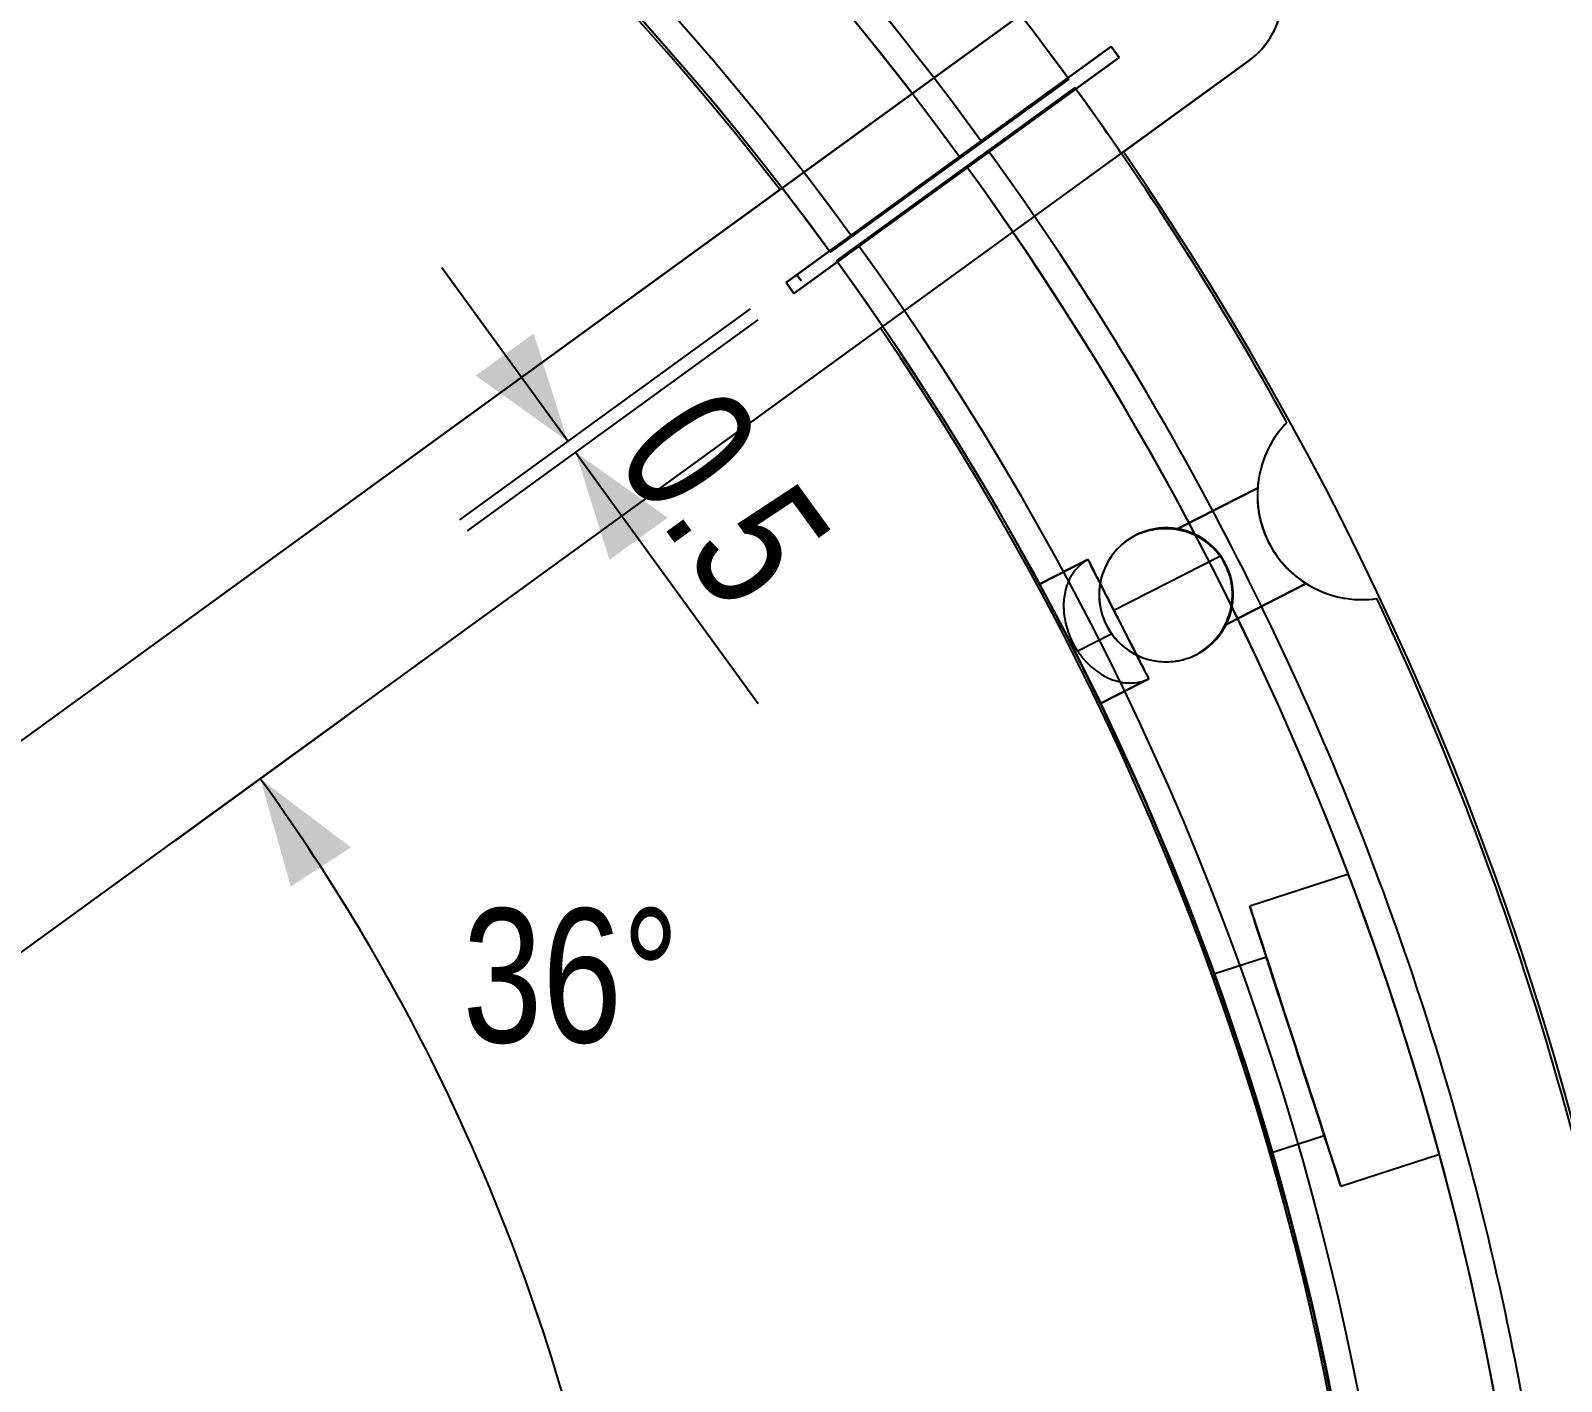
# Model space of a CAD drawing. Header units: millimetres. Extents: x -235 to 540, y -175 to 360.
# Drawn here: x 57.4 to 114.5, y 21.5 to 71.9 of the extents above; entities that cross this region are included whole.
import ezdxf

# ---------------------------------------------------------------- set-up
doc = ezdxf.new("R2010")
doc.units = ezdxf.units.MM
doc.layers.get('0').update_dxf_attribs({"color": 1, "linetype": 'CONTINUOUS'})
doc.layers.add('BEM', color=1, linetype='CONTINUOUS')

# ---------------------------------------------------------------- blocks, each defined once
blk = doc.blocks.new('Fig_001')
at = {"color": 4, "linetype": 'CONTINUOUS'}
for p, q in [((506.345, 303.198), (518.48, 312.015)), ((518.48, 312.015), (518.774, 311.61)), ((518.774, 311.61), (506.639, 302.794)), ((506.639, 302.794), (506.345, 303.198))]:
    blk.add_line(p, q, dxfattribs=at)
at = {"color": 1, "linetype": 'CONTINUOUS'}
for p in [(506.75, 303.492), (506.897, 303.29)]:
    blk.add_point(p, dxfattribs=at)
blk = doc.blocks.new('GENSEC-Fig_001-00023-1656314857')
at = {"color": 6, "linetype": 'CONTINUOUS'}
for p, q in [((85.902, 62.1), (98.041, 70.919)), ((85.902, 62.1, 20), (98.041, 70.919, 20)), ((97.744, 71.327), (86.012, 62.803)), ((97.744, 71.327, 20), (86.012, 62.803, 20)), ((98.041, 70.919), (97.744, 71.327)), ((98.041, 70.919, 20), (97.744, 71.327, 20)), ((86.012, 62.803), (85.606, 62.508)), ((86.012, 62.803, 20), (85.606, 62.508, 20)), ((85.606, 62.508), (85.902, 62.1)), ((85.606, 62.508, 20), (85.902, 62.1, 20)), ((86.16, 62.599), (86.012, 62.803)), ((86.16, 62.599, 20), (86.012, 62.803, 20)), ((86.012, 62.803), (86.159, 62.601)), ((86.012, 62.803, 20), (86.159, 62.601, 20))]:
    blk.add_line(p, q, dxfattribs=at)
at = {"color": 3, "linetype": 'CONTINUOUS'}
for p, q in [((97.744, 71.327), (97.744, 71.327, 20)), ((98.041, 70.919), (98.041, 70.919, 20)), ((85.606, 62.508), (85.606, 62.508, 20)), ((86.012, 62.803), (86.012, 62.803, 20)), ((86.012, 62.803), (86.012, 62.803, 20)), ((86.159, 62.601), (86.159, 62.601, 20)), ((86.16, 62.599), (86.16, 62.599, 20)), ((85.902, 62.1), (85.902, 62.1, 20))]:
    blk.add_line(p, q, dxfattribs=at)

msp = doc.modelspace()

# ---------------------------------------------------------------- linework, layer by layer
at = {"color": 2, "linetype": 'CONTINUOUS'}
for p, q in [((99.127, 75.975, -20), (5.784, 8.158, -20)), ((94.438, 72.569, -7), (85.374, 65.983, -7)), ((9.546, 2.98, -20), (102.889, 70.798, -20)), ((98.119, 67.332), (102.889, 70.798)), ((102.889, 70.798), (98.2, 67.391)), ((102.889, 70.798), (102.889, 70.798, -20)), ((96.155, 70.108), (88.065, 64.23)), ((96.155, 70.108, 2.679), (88.065, 64.23, 0)), ((88.3, 63.907), (96.39, 69.785)), ((88.3, 63.907), (96.39, 69.785, 2.679)), ((92.919, 67.757, 34), (96.155, 70.108, 30)), ((96.39, 69.785, 30), (93.154, 67.433, 34)), ((96.155, 70.108, 2.679), (96.155, 70.108, 30)), ((96.39, 69.785, 2.679), (96.39, 69.785, 30)), ((92.11, 67.169, 67), (87.256, 63.643, 67)), ((89.135, 60.805, -7), (98.2, 67.391, -7)), ((92.11, 67.169, 35.732), (92.11, 67.169, 67)), ((98.2, 67.391, -7), (98.2, 67.391)), ((87.491, 63.319, 67), (92.345, 66.846, 67)), ((92.345, 66.846, 67), (92.345, 66.846, 35.732)), ((85.455, 66.042), (5.784, 8.158)), ((85.374, 65.983), (5.784, 8.158)), ((85.374, 65.983, -7), (85.374, 65.983)), ((88.065, 64.23), (87.256, 63.643)), ((87.256, 63.643), (88.065, 64.23, 0)), ((87.256, 63.643, 67), (87.256, 63.643)), ((87.491, 63.319), (88.3, 63.907)), ((88.3, 63.907), (87.491, 63.319)), ((87.491, 63.319), (87.491, 63.319, 67)), ((9.546, 2.98), (89.216, 60.864)), ((9.546, 2.98), (89.135, 60.805)), ((89.135, 60.805), (89.135, 60.805, -7)), ((104.303, 57.288, 30), (104.303, 57.288, 2.679)), ((103.208, 54.832, 19), (100.221, 53.31, 19)), ((100.221, 53.31, 17), (103.208, 54.832, 17)), ((103.208, 54.832, 9.5), (100.221, 53.31, 9.5)), ((103.208, 54.832, 26.5), (100.221, 53.31, 26.5)), ((103.208, 54.832, 17), (103.208, 54.832, 19)), ((100.221, 53.31, 19), (100.221, 53.31, 17)), ((98.658, 53.074, 30.624), (98.617, 53.053, 31)), ((95.068, 51.245, 38.5), (96.876, 52.166, 38.5)), ((96.876, 52.166, 54.5), (95.068, 51.245, 54.5)), ((96.876, 52.166, 38.645), (96.876, 52.166, 54.5)), ((96.876, 52.166, 38.5), (96.876, 52.166, 38.645)), ((96.876, 52.166, 38.5), (96.876, 52.166, 38.454)), ((97.838, 50.277, 48.859), (101.803, 52.297, 31.013)), ((102.02, 51.982, 31), (102.002, 51.973, 31.012)), ((102.02, 51.982, 31), (102.02, 51.982, 28.5)), ((102.02, 51.982, 7.5), (102.02, 51.982, 1.474)), ((102.02, 51.982, 15), (102.02, 51.982, 11.5)), ((102.02, 51.982, 24.5), (102.02, 51.982, 21)), ((95.068, 51.245, 54.5), (95.068, 51.245, 38.5)), ((105.024, 51.268, 17), (102.037, 49.746, 17)), ((102.037, 49.746, 19), (105.024, 51.268, 19)), ((102.037, 49.746, 9.5), (105.024, 51.268, 9.5)), ((102.037, 49.746, 26.5), (105.024, 51.268, 26.5)), ((105.024, 51.268, 19), (105.024, 51.268, 17)), ((107.655, 50.709, 2.679), (107.655, 50.709, 30)), ((97.565, 49.712, 0.134), (97.565, 49.712, 30.317)), ((102.037, 49.746, 17), (102.037, 49.746, 19)), ((97.763, 49.387, 30.321), (96.495, 48.741, 36.029)), ((100.886, 48.599, 31), (100.928, 48.619, 30.624)), ((99.146, 47.712, 38.5), (97.338, 46.79, 38.5)), ((97.338, 46.79, 54.5), (99.146, 47.711, 54.5)), ((99.145, 47.712, 38.454), (99.146, 47.712, 38.5)), ((99.146, 47.711, 38.645), (99.146, 47.711, 38.5)), ((99.146, 47.711, 54.5), (99.146, 47.711, 38.645)), ((97.338, 46.79, 38.5), (97.338, 46.79, 54.5)), ((106.595, 40.418, 51), (102.917, 39.223, 51)), ((103.535, 37.321, 51), (101.579, 36.685, 51)), ((103.742, 30.028, 51), (105.698, 30.663, 51)), ((106.316, 28.761, 51), (109.994, 29.956, 51))]:
    msp.add_line(p, q, dxfattribs=at)
for centre, radius, start, end in [((0, 0, 35.732), 114, 36.10052, 94.72833), ((0, 0, 67), 114, 36.10052, 88.49204), ((0, 0), 109, 36.10514, 125.89486), ((0, 0), 108, 36.1061, 125.8939), ((0, 0, -7), 107.9, 37.69948, 124.30052), ((0, 0), 107.9, 37.69948, 124.30052), ((0, 0, 67), 108, 36.1061, 88.40825), ((0.023, -0.006, 34.021), 114.985, 36.10874, 50.87401), ((0, 0, 2.679), 119, 36.0963, 43.22221), ((0, 0, 30.002), 119, 36.09631, 43.22224), ((101.125, 73.225), 3, -54.0002, 36.0002), ((101.125, 73.225), 3, -54, 36), ((101.125, 73.225, -20), 3, -54, 36), ((0, 0), 119, 36.0963, 37.54092), ((0.139, 0.099), 118.829, 34.45748, 35.90417), ((0, 0, 2.679), 119, 28.7778, 35.90371), ((0, 0, 30.001), 119, 28.77782, 35.90372), ((-0.001, 0.022, 34.017), 114.988, 20.89846, 35.89114), ((0, 0), 119.1, -52.46038, 34.46038), ((0, 0, -7), 119.1, -52.46038, 34.46038), ((0, 0, 67), 114, 1.50796, 35.89948), ((0, 0, 35.732), 114, 4.72833, 35.89948), ((0, 0), 108, 36.1061, 37.6979), ((0, 0), 109, -53.89486, 35.89486), ((0, 0), 108, -53.8939, 35.8939), ((0, 0), 108, 34.3021, 35.8939), ((0, 0, 67), 108, 1.59175, 35.8939), ((0, 0), 107.9, -52.30052, 34.30052), ((0, 0, -7), 107.9, -52.30052, 34.30052), ((99.793, 50.847, 31), 2.5, 27, 118.0581), ((99.793, 50.847, 31), 2.5, -64.0581, 27), ((0, 0, 2.679), 119, 10.77779, 25.22221), ((0, 0, 30), 119, 10.77781, 25.22223)]:
    msp.add_arc(centre, radius, start, end, dxfattribs=at)
at = {"color": 2, "linetype": 'CONTINUOUS', "extrusion": (0.587785, -0.809017, 1.22465e-16)}
msp.add_arc((116, 35.732, -0.2), 2, 179.9963, -119.9962, dxfattribs=at)
at = {"color": 2, "linetype": 'CONTINUOUS', "extrusion": (0.587785, -0.809017, 1.72677e-16)}
msp.add_arc((116, 35.732, 0.2), 2, 179.9963, -119.9962, dxfattribs=at)
at = {"color": 2, "linetype": 'CONTINUOUS', "extrusion": (-0.229878, -0.122121, 0.965527)}
msp.add_arc((2.2, 116.77, -28.386), 4.037, -162.9125, -127.4972, dxfattribs=at)
at = {"color": 2, "linetype": 'CONTINUOUS', "extrusion": (0.622754, 0.336638, 0.706294)}
msp.add_arc((-5.846, -64.265, 105.429), 6.801, 12.3593, 24.1126, dxfattribs=at)
at = {"color": 2, "linetype": 'CONTINUOUS', "extrusion": (0.628142, 0.331445, 0.703976)}
msp.add_arc((-3.43, -63.397, 105.623), 5.466, 24.4424, 37.8947, dxfattribs=at)
at = {"color": 2, "linetype": 'CONTINUOUS', "extrusion": (0.632844, 0.32824, 0.701261)}
msp.add_arc((-1.739, -62.357, 105.845), 4.398, 38.3334, 47.7654, dxfattribs=at)
at = {"color": 2, "linetype": 'CONTINUOUS', "extrusion": (-0.235943, -0.12075, 0.964236)}
msp.add_arc((0.229, 116.482, -28.939), 3.825, -126.5458, -99.5327, dxfattribs=at)
at = {"color": 2, "linetype": 'CONTINUOUS', "extrusion": (0.636455, 0.326602, 0.698753)}
msp.add_arc((-0.688, -61.389, 106.047), 3.595, 47.8132, 62.0674, dxfattribs=at)
at = {"color": 2, "linetype": 'CONTINUOUS', "extrusion": (0.98078, 0.168132, 0.099008)}
msp.add_arc((34.541, -1.648, 111.423), 2.087, 24.7133, 44.2031, dxfattribs=at)
at = {"color": 2, "linetype": 'CONTINUOUS', "extrusion": (0.98078, 0.168132, 0.099007)}
for centre in [(34.541, 15.268, 113.106), (34.541, 7.805, 112.363)]:
    msp.add_arc(centre, 2.087, 24.7133, 44.2031, dxfattribs=at)
at = {"color": 2, "linetype": 'CONTINUOUS', "extrusion": (-0.990748, -0.118044, 0.06696)}
msp.add_arc((-40.22, 16.866, -108.112), 2.032, -159.335, -140.092, dxfattribs=at)
at = {"color": 2, "linetype": 'CONTINUOUS', "extrusion": (-0.990748, -0.118044, 0.066961)}
msp.add_arc((-40.22, 33.828, -106.974), 2.032, -159.335, -140.092, dxfattribs=at)
at = {"color": 2, "linetype": 'CONTINUOUS', "extrusion": (-0.990748, -0.118045, 0.066961)}
msp.add_arc((-40.22, 24.349, -107.61), 2.032, -159.335, -140.092, dxfattribs=at)
at = {"color": 2, "linetype": 'CONTINUOUS', "extrusion": (0.999563, -0.029219, 0.00449)}
for centre in [(56.033, 9.037, 101.604), (56.033, 26.037, 101.68), (56.033, 18.537, 101.646)]:
    msp.add_arc(centre, 1.791, 0.2223, 25.3407, dxfattribs=at)
at = {"color": 2, "linetype": 'CONTINUOUS', "extrusion": (-0.999116, 0.041961, 0.00236)}
for centre in [(-57.349, 9.741, -100.794), (-57.349, 26.741, -100.753), (-57.349, 17.241, -100.776)]:
    msp.add_arc(centre, 1.765, -179.8901, -159.0944, dxfattribs=at)
at = {"color": 2, "linetype": 'CONTINUOUS', "extrusion": (-0.934711, -0.289137, 0.206677)}
for centre in [(-19.759, 33.142, -110.474), (-19.759, 49.775, -106.96)]:
    msp.add_arc(centre, 2.149, -141.6283, -128.3381, dxfattribs=at)
at = {"color": 2, "linetype": 'CONTINUOUS', "extrusion": (-0.934711, -0.289137, 0.206678)}
msp.add_arc((-19.759, 40.48, -108.924), 2.149, -141.6283, -128.338, dxfattribs=at)
at = {"color": 2, "linetype": 'CONTINUOUS', "extrusion": (0.902168, 0.338648, 0.267228)}
for centre in [(12.953, -21.891, 114.385), (12.953, -5.509, 118.928), (12.953, -12.736, 116.923)]:
    msp.add_arc(centre, 2.117, 42.0931, 58.98, dxfattribs=at)
at = {"color": 2, "linetype": 'CONTINUOUS', "extrusion": (0.639449, 0.326086, 0.696256)}
msp.add_arc((-0.077, -60.426, 106.247), 2.926, 62.0836, 82.5262, dxfattribs=at)
at = {"color": 2, "linetype": 'CONTINUOUS', "extrusion": (-0.859105, -0.38131, 0.341381)}
for centre in [(-6.174, 48.712, -106.577), (-6.174, 64.69, -100.774), (-6.174, 55.761, -104.017)]:
    msp.add_arc(centre, 2.032, -130.2509, -112.832, dxfattribs=at)
at = {"color": 2, "linetype": 'CONTINUOUS', "extrusion": (0.810811, 0.405953, 0.421649)}
for centre in [(0.815, -40.473, 110.302), (0.815, -25.058, 117.47), (0.815, -31.859, 114.307)]:
    msp.add_arc(centre, 1.864, 56.5957, 89.0841, dxfattribs=at)
at = {"color": 2, "linetype": 'CONTINUOUS', "extrusion": (-0.22826, -0.12207, 0.965917)}
msp.add_arc((2.384, 108.369, -28.215), 2.661, 166.8014, -142.9458, dxfattribs=at)
at = {"color": 2, "linetype": 'CONTINUOUS', "extrusion": (-0.006737, -0.034839, 0.99937)}
msp.add_arc((88.325, 69.776, 28.468), 2.616, 86.9769, 126.9712, dxfattribs=at)
at = {"color": 2, "linetype": 'CONTINUOUS', "extrusion": (-0.228349, -0.12048, 0.966096)}
msp.add_arc((1.711, 108.418, -28.139), 2.612, 135.0748, 167.2789, dxfattribs=at)
at = {"color": 2, "linetype": 'CONTINUOUS', "extrusion": (-0.186266, -0.982499, 0.001033)}
msp.add_arc((89.785, 19.071, -71.025), 1.247, 164.899, 179.8789, dxfattribs=at)
at = {"color": 2, "linetype": 'CONTINUOUS', "extrusion": (0.183311, 0.983055, 0.000737868)}
msp.add_arc((-89.988, 16.95, 70.791), 1.237, -13.528, -0.0851, dxfattribs=at)
at = {"color": 2, "linetype": 'CONTINUOUS', "extrusion": (0.186266, 0.982499, 0.001033)}
for centre in [(-89.785, 9.429, 71.055), (-89.785, 26.429, 71.072)]:
    msp.add_arc(centre, 1.247, -15.1009, -0.121, dxfattribs=at)
at = {"color": 2, "linetype": 'CONTINUOUS', "extrusion": (-0.183311, -0.983055, 0.000737884)}
msp.add_arc((89.988, 9.55, -70.771), 1.237, 166.472, 179.9148, dxfattribs=at)
at = {"color": 2, "linetype": 'CONTINUOUS', "extrusion": (-0.183311, -0.983055, 0.000737874)}
msp.add_arc((89.988, 26.55, -70.759), 1.237, 166.472, 179.9148, dxfattribs=at)
at = {"color": 2, "linetype": 'CONTINUOUS', "extrusion": (0.268099, 0.963111, 0.023247)}
msp.add_arc((-83.756, 15.244, 78.604), 1.51, -25.9867, -13.6075, dxfattribs=at)
at = {"color": 2, "linetype": 'CONTINUOUS', "extrusion": (-0.2681, -0.963111, 0.023247)}
msp.add_arc((83.756, 11.248, -77.988), 1.51, 154.0133, 166.3924, dxfattribs=at)
at = {"color": 2, "linetype": 'CONTINUOUS', "extrusion": (-0.268099, -0.963111, 0.023247)}
msp.add_arc((83.756, 28.244, -77.593), 1.51, 154.0133, 166.3925, dxfattribs=at)
at = {"color": 2, "linetype": 'CONTINUOUS', "extrusion": (-0.281123, -0.959254, 0.028311)}
msp.add_arc((82.719, 21.159, -78.77), 1.546, 153.0293, 164.9297, dxfattribs=at)
at = {"color": 2, "linetype": 'CONTINUOUS', "extrusion": (0.281122, 0.959254, 0.028311)}
for centre, start in [((-82.719, 7.33, 79.576), -26.9706), ((-82.719, 24.323, 80.058), -26.9707)]:
    msp.add_arc(centre, 1.546, start, -15.0703, dxfattribs=at)
at = {"color": 2, "linetype": 'CONTINUOUS', "extrusion": (0.525961, 0.8321, 0.175996)}
msp.add_arc((-58.402, -0.268, 100.009), 2.243, -43.992, -24.9524, dxfattribs=at)
at = {"color": 2, "linetype": 'CONTINUOUS', "extrusion": (-0.525961, -0.8321, 0.175997)}
msp.add_arc((58.402, 26.354, -95.345), 2.243, 136.0079, 155.0476, dxfattribs=at)
at = {"color": 2, "linetype": 'CONTINUOUS', "extrusion": (-0.525961, -0.8321, 0.175996)}
msp.add_arc((58.402, 43.089, -92.353), 2.243, 136.0079, 155.0476, dxfattribs=at)
at = {"color": 2, "linetype": 'CONTINUOUS', "extrusion": (-0.536291, -0.823422, 0.185387)}
msp.add_arc((57.077, 36.729, -94.063), 2.267, 135.9254, 154.2904, dxfattribs=at)
at = {"color": 2, "linetype": 'CONTINUOUS', "extrusion": (0.53629, 0.823423, 0.185386)}
msp.add_arc((-57.077, -8.723, 99.346), 2.267, -44.0746, -25.7096, dxfattribs=at)
at = {"color": 2, "linetype": 'CONTINUOUS', "extrusion": (0.53629, 0.823422, 0.185386)}
msp.add_arc((-57.077, 7.982, 102.498), 2.267, -44.0746, -25.7096, dxfattribs=at)
at = {"color": 2, "linetype": 'CONTINUOUS', "extrusion": (0.002186, -0.004034, 0.999989)}
msp.add_arc((99.732, 50.956, 31.024), 2.483, 36.2156, 76.1102, dxfattribs=at)
at = {"color": 2, "linetype": 'CONTINUOUS', "extrusion": (-0.226857, -0.115888, 0.967009)}
msp.add_arc((0.124, 108.64, -27.743), 2.458, 90.0957, 135.9081, dxfattribs=at)
at = {"color": 2, "linetype": 'CONTINUOUS', "extrusion": (0.707117, 0.566304, 0.423422)}
msp.add_arc((-23.446, -31.552, 108.048), 2.45, -49.823, -37.8608, dxfattribs=at)
at = {"color": 2, "linetype": 'CONTINUOUS', "extrusion": (-0.707117, -0.566303, 0.423422)}
msp.add_arc((23.446, 55.559, -96.827), 2.45, 130.177, 142.1392, dxfattribs=at)
at = {"color": 2, "linetype": 'CONTINUOUS', "extrusion": (-0.707117, -0.566304, 0.423422)}
msp.add_arc((23.446, 70.96, -89.629), 2.45, 130.177, 142.1392, dxfattribs=at)
at = {"color": 2, "linetype": 'CONTINUOUS', "extrusion": (-0.708842, -0.560454, 0.428291)}
msp.add_arc((22.743, 64.733, -92.569), 2.439, 129.7924, 142.0363, dxfattribs=at)
at = {"color": 2, "linetype": 'CONTINUOUS', "extrusion": (0.708842, 0.560455, 0.42829)}
msp.add_arc((-22.743, -38.98, 104.775), 2.439, -50.2076, -37.9637, dxfattribs=at)
at = {"color": 2, "linetype": 'CONTINUOUS', "extrusion": (0.708842, 0.560455, 0.428291)}
msp.add_arc((-22.743, -23.618, 112.056), 2.439, -50.2076, -37.9637, dxfattribs=at)
at = {"color": 2, "linetype": 'CONTINUOUS', "extrusion": (-0.800801, -0.405938, 0.440377)}
for centre in [(-0.24, 59.77, -101.112), (-0.24, 75.032, -93.626)]:
    msp.add_arc(centre, 1.82, -114.0059, -89.278, dxfattribs=at)
at = {"color": 2, "linetype": 'CONTINUOUS', "extrusion": (-0.800801, -0.405938, 0.440378)}
msp.add_arc((-0.24, 66.503, -97.81), 1.82, -114.0058, -89.2779, dxfattribs=at)
at = {"color": 2, "linetype": 'CONTINUOUS', "extrusion": (-0.237214, -0.120818, 0.963915)}
msp.add_arc((-0.019, 116.405, -29.075), 3.78, -99.3074, -57.8825, dxfattribs=at)
at = {"color": 2, "linetype": 'CONTINUOUS', "extrusion": (-0.108587, -0.055327, 0.992546)}
msp.add_arc((0.029, 114.896, 16.746), 2.529, 179.9719, -135.9366, dxfattribs=at)
at = {"color": 2, "linetype": 'CONTINUOUS', "extrusion": (0.722657, 0.419526, 0.549331)}
msp.add_arc((-6.406, -48.25, 103.792), 2.062, -63.3829, -45.4534, dxfattribs=at)
at = {"color": 2, "linetype": 'CONTINUOUS', "extrusion": (-0.722657, -0.419526, 0.549331)}
for centre in [(6.406, 70.394, -89.235), (6.406, 84.599, -79.896)]:
    msp.add_arc(centre, 2.062, 116.6171, 134.5466, dxfattribs=at)
at = {"color": 2, "linetype": 'CONTINUOUS', "extrusion": (-0.72132, -0.4092, 0.558796)}
msp.add_arc((5.249, 79.353, -83.14), 2.014, 113.3525, 134.4295, dxfattribs=at)
at = {"color": 2, "linetype": 'CONTINUOUS', "extrusion": (0.72132, 0.4092, 0.558795)}
for centre in [(-5.249, -55.718, 99.065), (-5.249, -41.62, 108.565)]:
    msp.add_arc(centre, 2.014, -66.6475, -45.5705, dxfattribs=at)
at = {"color": 2, "linetype": 'CONTINUOUS', "extrusion": (0.701931, 0.359557, 0.614827)}
msp.add_arc((-0.253, -56.926, 99.524), 1.641, -89.7893, -61.4802, dxfattribs=at)
at = {"color": 2, "linetype": 'CONTINUOUS', "extrusion": (-0.701931, -0.359557, 0.614827)}
for centre in [(0.253, 77.826, -83.231), (0.253, 91.233, -72.779)]:
    msp.add_arc(centre, 1.641, 90.2107, 118.5198, dxfattribs=at)
at = {"color": 2, "linetype": 'CONTINUOUS', "extrusion": (0.640169, 0.326174, 0.695553)}
msp.add_arc((0, -60.154, 106.303), 2.756, 82.8394, 110.5128, dxfattribs=at)
at = {"color": 2, "linetype": 'CONTINUOUS', "extrusion": (0.79911, 0.409257, 0.440378)}
for centre in [(-0.24, -42.711, 109.48), (-0.24, -27.448, 116.966), (-0.24, -34.182, 113.663)]:
    msp.add_arc(centre, 1.82, 89.2779, 114.0058, dxfattribs=at)
at = {"color": 2, "linetype": 'CONTINUOUS', "extrusion": (-0.805006, -0.417346, 0.421649)}
for centre, start, end in [((0.815, 57.702, -102.29), -89.0842, -56.5958), ((0.815, 73.116, -95.122), -89.0842, -56.5958), ((0.815, 64.502, -99.128), -89.0841, -56.5957)]:
    msp.add_arc(centre, 1.864, start, end, dxfattribs=at)
at = {"color": 2, "linetype": 'CONTINUOUS', "extrusion": (-0.70212, -0.357753, 0.615662)}
msp.add_arc((1.395, 98.073, -63.007), 3.894, -179.2911, -159.6521, dxfattribs=at)
at = {"color": 2, "linetype": 'CONTINUOUS', "extrusion": (0.891007, 0.45399, 8.19017e-18)}
for centre, radius, start, end in [((-38.137, 38.681, 110), 40.637, -0.0507, 5.0083), ((-27.896, 39.588, 110), 30.356, 4.9912, 9.4358), ((-17.596, 41.298, 110), 19.915, 9.4414, 13.9722), ((-10.183, 43.141, 110), 12.277, 13.9771, 18.9846), ((-5.677, 44.685, 110), 7.513, 19.028, 24.2385), ((-3.301, 45.746, 110), 4.911, 24.3344, 28.9454), ((-1.507, 46.765, 110), 2.848, 28.4701, 40.0713), ((-0.559, 47.54, 110), 1.624, 40.7097, 47.9459), ((-0.216, 47.926, 110), 1.108, 47.7329, 57.4727), ((-0.042, 48.214, 110), 0.771, 56.869, 76.7382), ((0, 48.369, 110), 0.61, 77.2125, 100.453), ((0.023, 48.267, 110), 0.714, 100.7588, 117.4528), ((0.17, 47.989, 110), 1.029, 117.5545, 130.629), ((0.548, 47.547, 110), 1.611, 130.6063, 140.2994), ((1.251, 46.96, 110), 2.527, 140.2519, 147.4321), ((2.877, 45.951, 110), 4.44, 147.7436, 156.371), ((5.904, 44.596, 110), 7.757, 156.1685, 161.269), ((9.766, 43.276, 110), 11.838, 161.2211, 165.069), ((16.195, 41.596, 110), 18.483, 165.1732, 169.9349), ((24.311, 40.11, 110), 26.734, 169.8382, 172.8184), ((32.665, 39.074, 110), 35.152, 172.8457, 176.5672), ((39.228, 38.657, 110), 41.728, 176.5343, -179.9845)]:
    msp.add_arc(centre, radius, start, end, dxfattribs=at)
at = {"color": 2, "linetype": 'CONTINUOUS', "extrusion": (-0.891007, -0.45399, -8.19017e-18)}
msp.add_arc((0, 54.5, -110), 2.5, 0, 180, dxfattribs=at)
at = {"color": 2, "linetype": 'CONTINUOUS', "extrusion": (-0.700326, -0.358002, 0.617558)}
msp.add_arc((0.155, 85.608, -77.088), 1.62, 90.1305, 114.6689, dxfattribs=at)
at = {"color": 2, "linetype": 'CONTINUOUS', "extrusion": (0.700326, 0.358002, 0.617558)}
for centre, start, end in [((-0.155, -63.192, 94.689), -89.8696, -65.331), ((-0.155, -49.821, 105.187), -89.8695, -65.3311)]:
    msp.add_arc(centre, 1.62, start, end, dxfattribs=at)
at = {"color": 2, "linetype": 'CONTINUOUS', "extrusion": (0.013243, 0.006758, 0.999889)}
msp.add_arc((99.428, 50.655, 32.711), 2.418, 26.9988, 36.0333, dxfattribs=at)
at = {"color": 2, "linetype": 'CONTINUOUS', "extrusion": (0.813456, 0.470902, 0.341381)}
for centre in [(-6.174, -30.853, 113.063), (-6.174, -14.874, 118.867), (-6.174, -21.924, 116.306)]:
    msp.add_arc(centre, 2.032, 112.832, 130.2509, dxfattribs=at)
at = {"color": 2, "linetype": 'CONTINUOUS', "extrusion": (-0.702123, -0.357749, 0.615661)}
for centre, radius, start, end in [((0.844, 97.868, -63.007), 3.307, -159.6631, -143.2197), ((0.38, 97.526, -63.007), 2.73, -143.1436, -128.6041), ((0.14, 97.232, -63.007), 2.351, -128.4938, -117.0184), ((0.018, 96.985, -63.007), 2.076, -117.1242, -97.1572), ((0, 96.888, -63.007), 1.977, -96.9911, -78.9301), ((-0.02, 96.985, -63.007), 2.076, -78.8953, -66.4236), ((-0.14, 97.239, -63.007), 2.357, -66.2283, -47.8921), ((-0.436, 97.576, -63.007), 2.806, -48.0214, -35.7841), ((-0.91, 97.904, -63.007), 3.382, -35.5986, -17.6023), ((-1.43, 98.077, -63.007), 3.93, -17.7109, -0.7674)]:
    msp.add_arc(centre, radius, start, end, dxfattribs=at)
at = {"color": 2, "linetype": 'CONTINUOUS', "extrusion": (-0.108586, -0.055328, 0.992546)}
for centre, radius, start, end in [((0.002, 114.869, 16.746), 2.491, -135.9386, -90.0351), ((-0.003, 114.873, 16.746), 2.495, -81.1641, -40.8358), ((-0.03, 114.896, 16.746), 2.53, -40.8439, 0.0253)]:
    msp.add_arc(centre, radius, start, end, dxfattribs=at)
at = {"color": 2, "linetype": 'CONTINUOUS', "extrusion": (-0.232253, -0.119908, 0.965236)}
msp.add_arc((0.642, 108.233, -28.492), 2.517, -141.9897, -116.7155, dxfattribs=at)
at = {"color": 2, "linetype": 'CONTINUOUS', "extrusion": (0.003306, 0.004105, 0.999986)}
msp.add_arc((99.705, 50.733, 31.562), 2.46, -18.2456, 26.8402, dxfattribs=at)
at = {"color": 2, "linetype": 'CONTINUOUS', "extrusion": (-0.226304, -0.115248, 0.967215)}
msp.add_arc((-0.025, 108.689, -27.653), 2.432, 63.686, 89.9812, dxfattribs=at)
at = {"color": 2, "linetype": 'CONTINUOUS', "extrusion": (-0.703472, -0.356532, 0.614827)}
msp.add_arc((-0.253, 85.318, -77.39), 1.641, 61.4801, 89.7892, dxfattribs=at)
at = {"color": 2, "linetype": 'CONTINUOUS', "extrusion": (0.701271, 0.356147, 0.617558)}
msp.add_arc((0.155, -57.293, 99.32), 1.62, -114.6689, -90.1306, dxfattribs=at)
at = {"color": 2, "linetype": 'CONTINUOUS', "extrusion": (-0.701271, -0.356147, 0.617558)}
for centre, start in [((-0.155, 91.507, -72.457), 65.3311), ((-0.155, 78.136, -82.955), 65.331)]:
    msp.add_arc(centre, 1.62, start, 89.8694, dxfattribs=at)
at = {"color": 2, "linetype": 'CONTINUOUS', "extrusion": (0.703472, 0.356532, 0.614827)}
for centre, start, end in [((0.253, -49.434, 105.365), -118.5198, -90.2108), ((0.253, -62.841, 94.913), -118.5199, -90.2109)]:
    msp.add_arc(centre, 1.641, start, end, dxfattribs=at)
at = {"color": 2, "linetype": 'CONTINUOUS', "extrusion": (0.638984, 0.324535, 0.697407)}
msp.add_arc((0.306, -60.864, 106.155), 3.217, 110.4003, 123.8921, dxfattribs=at)
at = {"color": 2, "linetype": 'CONTINUOUS', "extrusion": (-0.804253, -0.530817, 0.267228)}
for centre, start, end in [((12.953, 40.2, -109.307), -58.9801, -42.0932), ((12.953, 56.582, -104.765), -58.98, -42.0932), ((12.953, 47.427, -107.303), -58.98, -42.0931)]:
    msp.add_arc(centre, 2.117, start, end, dxfattribs=at)
at = {"color": 2, "linetype": 'CONTINUOUS', "extrusion": (0.783326, 0.586246, 0.206678)}
for centre in [(-19.759, -14.552, 114.401), (-19.759, 2.081, 117.914), (-19.759, -5.257, 116.364)]:
    msp.add_arc(centre, 2.149, 128.338, 141.6283, dxfattribs=at)
at = {"color": 2, "linetype": 'CONTINUOUS', "extrusion": (-0.71251, -0.694642, 0.099008)}
for centre in [(34.541, 20.555, -109.542), (34.541, 37.471, -107.858)]:
    msp.add_arc(centre, 2.087, -44.2032, -24.7134, dxfattribs=at)
at = {"color": 2, "linetype": 'CONTINUOUS', "extrusion": (-0.712509, -0.694642, 0.099007)}
msp.add_arc((34.541, 28.018, -108.799), 2.087, -44.2031, -24.7133, dxfattribs=at)
at = {"color": 2, "linetype": 'CONTINUOUS', "extrusion": (0.677847, 0.732147, 0.066961)}
for centre in [(-40.22, 2.091, 109.384), (-40.22, 19.053, 110.523), (-40.22, 11.57, 110.02)]:
    msp.add_arc(centre, 2.032, 140.092, 159.335, dxfattribs=at)
at = {"color": 2, "linetype": 'CONTINUOUS', "extrusion": (0.63784, 0.321105, 0.700037)}
msp.add_arc((1.161, -61.883, 105.944), 3.982, 124.1223, 138.6712, dxfattribs=at)
at = {"color": 2, "linetype": 'CONTINUOUS', "extrusion": (0.882867, 0.469622, 0.001142)}
msp.add_arc((-1.903, 38.377, 108.042), 2.5, -44.8879, -0.0018, dxfattribs=at)
at = {"color": 2, "linetype": 'CONTINUOUS', "extrusion": (-0.881857, -0.471518, 0.000531882)}
msp.add_arc((2.135, 54.557, -107.97), 2.5, 145.6322, 179.9991, dxfattribs=at)
at = {"color": 2, "linetype": 'CONTINUOUS', "extrusion": (-0.888422, -0.458905, 0.01065)}
msp.add_arc((0.6, 55.647, -107.388), 2.5, 112.124, 145.6374, dxfattribs=at)
at = {"color": 2, "linetype": 'CONTINUOUS', "extrusion": (-0.228841, -0.115182, 0.966625)}
msp.add_arc((-0.592, 108.55, -27.91), 2.513, 38.6264, 63.9134, dxfattribs=at)
at = {"color": 2, "linetype": 'CONTINUOUS', "extrusion": (0.755031, 0.343039, 0.558796)}
msp.add_arc((5.249, -49.498, 103.256), 2.014, -134.4295, -113.3525, dxfattribs=at)
at = {"color": 2, "linetype": 'CONTINUOUS', "extrusion": (-0.755031, -0.343038, 0.558795)}
msp.add_arc((-5.249, 85.573, -78.949), 2.014, 45.5705, 66.6475, dxfattribs=at)
at = {"color": 2, "linetype": 'CONTINUOUS', "extrusion": (-0.755032, -0.343038, 0.558795)}
msp.add_arc((-5.249, 71.475, -88.448), 2.014, 45.5704, 66.6474, dxfattribs=at)
at = {"color": 2, "linetype": 'CONTINUOUS', "extrusion": (-0.764171, -0.33805, 0.549331)}
msp.add_arc((-6.406, 78.332, -84.016), 2.062, 45.4533, 63.3829, dxfattribs=at)
at = {"color": 2, "linetype": 'CONTINUOUS', "extrusion": (0.764171, 0.33805, 0.549331)}
for centre, start, end in [((6.406, -40.312, 109.011), -134.5466, -116.6171), ((6.406, -54.517, 99.672), -134.5467, -116.6172)]:
    msp.add_arc(centre, 2.062, start, end, dxfattribs=at)
at = {"color": 2, "linetype": 'CONTINUOUS', "extrusion": (-0.56389, -0.825837, 0.00449)}
msp.add_arc((56.033, 9.963, -101.518), 1.791, -25.3408, -0.2224, dxfattribs=at)
at = {"color": 2, "linetype": 'CONTINUOUS', "extrusion": (-0.56389, -0.825838, 0.00449)}
for centre, start in [((56.033, 26.963, -101.442), -25.3408), ((56.033, 17.463, -101.485), -25.3407)]:
    msp.add_arc(centre, 1.791, start, -0.2223, dxfattribs=at)
at = {"color": 2, "linetype": 'CONTINUOUS', "extrusion": (0.553319, 0.832966, 0.00236)}
for centre in [(-57.349, 9.259, 100.838), (-57.349, 26.259, 100.878), (-57.349, 18.759, 100.861)]:
    msp.add_arc(centre, 1.765, 159.0944, 179.8901, dxfattribs=at)
at = {"color": 2, "linetype": 'CONTINUOUS', "extrusion": (-0.234618, -0.11669, 0.965058)}
msp.add_arc((-1.25, 116.67, -28.588), 3.95, -57.4496, -37.1324, dxfattribs=at)
at = {"color": 2, "linetype": 'CONTINUOUS', "extrusion": (0.637307, 0.314865, 0.703349)}
msp.add_arc((2.968, -63.161, 105.674), 5.194, 138.9901, 152.9179, dxfattribs=at)
at = {"color": 2, "linetype": 'CONTINUOUS', "extrusion": (0.890806, 0.453937, 0.020145)}
msp.add_arc((-0.005, 36.317, 108.703), 2.5, -112.1279, -44.8736, dxfattribs=at)
at = {"color": 2, "linetype": 'CONTINUOUS', "extrusion": (-0.235059, -0.119835, 0.964566)}
msp.add_arc((0.026, 108.081, -28.762), 2.426, -116.397, -90.046, dxfattribs=at)
at = {"color": 2, "linetype": 'CONTINUOUS', "extrusion": (-0.982335, 0.063587, 0.175995)}
msp.add_arc((-58.402, 35.706, -93.673), 2.243, 24.9523, 43.992, dxfattribs=at)
at = {"color": 2, "linetype": 'CONTINUOUS', "extrusion": (0.982335, -0.063586, 0.175995)}
msp.add_arc((58.402, 9.084, 101.681), 2.243, -155.0477, -136.008, dxfattribs=at)
at = {"color": 2, "linetype": 'CONTINUOUS', "extrusion": (0.982335, -0.063589, 0.175994)}
msp.add_arc((58.402, -7.651, 98.689), 2.243, -155.0478, -136.008, dxfattribs=at)
at = {"color": 2, "linetype": 'CONTINUOUS', "extrusion": (0.981386, -0.050127, 0.185387)}
msp.add_arc((57.077, -1.354, 100.737), 2.267, -154.2904, -135.9254, dxfattribs=at)
at = {"color": 2, "linetype": 'CONTINUOUS', "extrusion": (-0.981386, 0.050128, 0.185386)}
msp.add_arc((-57.077, 44.099, -92.672), 2.267, 25.7096, 44.0746, dxfattribs=at)
at = {"color": 2, "linetype": 'CONTINUOUS', "extrusion": (-0.981386, 0.050129, 0.185386)}
msp.add_arc((-57.077, 27.394, -95.824), 2.267, 25.7096, 44.0745, dxfattribs=at)
at = {"color": 2, "linetype": 'CONTINUOUS', "extrusion": (-0.873783, -0.239204, 0.423421)}
msp.add_arc((-23.446, 64.166, -92.805), 2.45, 37.8608, 49.823, dxfattribs=at)
at = {"color": 2, "linetype": 'CONTINUOUS', "extrusion": (0.873783, 0.239204, 0.423421)}
msp.add_arc((23.446, -22.946, 112.07), 2.45, -142.1392, -130.177, dxfattribs=at)
at = {"color": 2, "linetype": 'CONTINUOUS', "extrusion": (0.873783, 0.239203, 0.42342)}
msp.add_arc((23.446, -38.346, 104.872), 2.45, -142.1393, -130.1771, dxfattribs=at)
at = {"color": 2, "linetype": 'CONTINUOUS', "extrusion": (0.870064, 0.244039, 0.428291)}
msp.add_arc((22.743, -32.202, 107.988), 2.439, -142.0363, -129.7924, dxfattribs=at)
at = {"color": 2, "linetype": 'CONTINUOUS', "extrusion": (-0.870065, -0.244038, 0.428291)}
msp.add_arc((-22.743, 71.511, -89.357), 2.439, 37.9637, 50.2076, dxfattribs=at)
at = {"color": 2, "linetype": 'CONTINUOUS', "extrusion": (-0.870065, -0.244038, 0.42829)}
msp.add_arc((-22.743, 56.149, -96.638), 2.439, 37.9637, 50.2076, dxfattribs=at)
at = {"color": 2, "linetype": 'CONTINUOUS', "extrusion": (-0.233879, -0.112553, 0.965729)}
msp.add_arc((-2.926, 116.803, -28.298), 4.093, -36.4221, -16.9015, dxfattribs=at)
at = {"color": 2, "linetype": 'CONTINUOUS', "extrusion": (0.638215, 0.306714, 0.706121)}
msp.add_arc((5.583, -64.204, 105.444), 6.662, 153.3608, 167.6879, dxfattribs=at)
at = {"color": 2, "linetype": 'CONTINUOUS', "extrusion": (-0.890845, -0.45386, 0.020145)}
msp.add_arc((-0.005, 56.664, -106.83), 2.5, 44.8736, 112.1279, dxfattribs=at)
at = {"color": 2, "linetype": 'CONTINUOUS', "extrusion": (-0.234445, -0.119122, 0.964803)}
msp.add_arc((-0.134, 108.136, -28.666), 2.455, -89.765, -43.9711, dxfattribs=at)
at = {"color": 2, "linetype": 'CONTINUOUS', "extrusion": (-0.108586, -0.055327, 0.992546)}
msp.add_arc((0, 114.86, 16.746), 2.482, -89.9997, -81.1981, dxfattribs=at)
at = {"color": 2, "linetype": 'CONTINUOUS', "extrusion": (-0.232779, -0.113003, 0.965942)}
msp.add_arc((-2.317, 108.372, -28.204), 2.656, -11.1413, 39.2473, dxfattribs=at)
at = {"color": 2, "linetype": 'CONTINUOUS', "extrusion": (-0.031436, 0.014317, 0.999403)}
msp.add_arc((-87.635, 70.628, 28.506), 2.611, 52.4343, 96.3353, dxfattribs=at)
at = {"color": 2, "linetype": 'CONTINUOUS', "extrusion": (0.904343, -0.426806, 0.001033)}
msp.add_arc((89.785, 16.929, 71.062), 1.247, -179.8789, -164.899, dxfattribs=at)
at = {"color": 2, "linetype": 'CONTINUOUS', "extrusion": (-0.904183, 0.427144, 0.000969905)}
msp.add_arc((-89.81, 26.566, -70.986), 1.246, 0.1116, 15.1013, dxfattribs=at)
at = {"color": 2, "linetype": 'CONTINUOUS', "extrusion": (-0.904342, 0.426806, 0.001033)}
msp.add_arc((-89.785, 9.571, -71.035), 1.247, 0.121, 15.1009, dxfattribs=at)
at = {"color": 2, "linetype": 'CONTINUOUS', "extrusion": (-0.903055, 0.429524, 0.000737844)}
msp.add_arc((-89.988, 19.05, -70.764), 1.237, 0.0851, 13.5278, dxfattribs=at)
at = {"color": 2, "linetype": 'CONTINUOUS', "extrusion": (0.902862, -0.429929, 0.000669859)}
msp.add_arc((90.019, 26.454, 70.756), 1.236, -179.9254, -166.4717, dxfattribs=at)
at = {"color": 2, "linetype": 'CONTINUOUS', "extrusion": (0.903055, -0.429524, 0.000737826)}
msp.add_arc((89.988, 9.45, 70.785), 1.237, -179.9148, -166.4723, dxfattribs=at)
at = {"color": 2, "linetype": 'CONTINUOUS', "extrusion": (-0.936757, 0.349207, 0.023247)}
msp.add_arc((-83.756, 20.746, -77.767), 1.51, 13.6074, 25.9866, dxfattribs=at)
at = {"color": 2, "linetype": 'CONTINUOUS', "extrusion": (0.936757, -0.349207, 0.023247)}
msp.add_arc((83.756, 24.742, 78.825), 1.51, -166.3926, -154.0134, dxfattribs=at)
at = {"color": 2, "linetype": 'CONTINUOUS', "extrusion": (0.936757, -0.349208, 0.023246)}
msp.add_arc((83.756, 7.747, 78.43), 1.51, -166.3928, -154.0136, dxfattribs=at)
at = {"color": 2, "linetype": 'CONTINUOUS', "extrusion": (0.941293, -0.336402, 0.028311)}
msp.add_arc((82.719, 14.826, 79.789), 1.546, -164.9297, -153.0293, dxfattribs=at)
at = {"color": 2, "linetype": 'CONTINUOUS', "extrusion": (-0.941293, 0.336403, 0.028311)}
msp.add_arc((-82.719, 28.656, -78.557), 1.546, 15.0703, 26.9706, dxfattribs=at)
at = {"color": 2, "linetype": 'CONTINUOUS', "extrusion": (-0.941292, 0.336403, 0.02831)}
msp.add_arc((-82.719, 11.663, -79.039), 1.546, 15.0702, 26.9706, dxfattribs=at)
at = {"color": 2, "linetype": 'CONTINUOUS', "extrusion": (0.893463, 0.449011, 0.01065)}
msp.add_arc((0.6, 37.348, 108.379), 2.5, -145.6374, -112.124, dxfattribs=at)
at = {"color": 2, "linetype": 'CONTINUOUS', "extrusion": (-0.232832, -0.114249, 0.965783)}
msp.add_arc((-1.809, 108.347, -28.27), 2.619, -43.3238, -11.1814, dxfattribs=at)
at = {"color": 2, "linetype": 'CONTINUOUS', "extrusion": (-0.898868, -0.438218, 0.001142)}
msp.add_arc((-1.903, 54.623, -107.936), 2.5, 0.0018, 44.8879, dxfattribs=at)
at = {"color": 2, "linetype": 'CONTINUOUS', "extrusion": (0.899808, 0.436286, 0.000531882)}
msp.add_arc((2.135, 38.443, 108.02), 2.5, -179.9991, -145.6322, dxfattribs=at)
at = {"color": 2, "linetype": 'CONTINUOUS', "extrusion": (-0.001358, -0.000459447, 0.999999)}
msp.add_arc((-0.112, -0.037, 33.841), 115.161, 6.08178, 20.9052, dxfattribs=at)
at = {"color": 2, "linetype": 'CONTINUOUS', "extrusion": (-0.936884, -0.349639, 0.000706354)}
msp.add_arc((4.899, 51.08, -113.962), 5.496, 150.5159, 179.9974, dxfattribs=at)
at = {"color": 2, "linetype": 'CONTINUOUS', "extrusion": (0.936111, 0.351704, 0.000308615)}
msp.add_arc((-5.149, 50.965, 114.015), 5.495, -22.1487, -0.0012, dxfattribs=at)
at = {"color": 2, "linetype": 'CONTINUOUS', "extrusion": (0.944823, 0.327293, 0.013744)}
msp.add_arc((-2.202, 49.432, 114.624), 5.503, -61.469, -22.1426, dxfattribs=at)
at = {"color": 2, "linetype": 'CONTINUOUS', "extrusion": (-0.945447, -0.325377, 0.016125)}
msp.add_arc((1.973, 52.828, -113.084), 5.503, 120.8253, 150.5291, dxfattribs=at)
at = {"color": 2, "linetype": 'CONTINUOUS', "extrusion": (0.951057, 0.309017, 3.52357e-17)}
for start, end in [(0, -179.9967), (-179.9967, 0)]:
    msp.add_arc((0, 51, 110), 5.5, start, end, dxfattribs=at)
at = {"color": 2, "linetype": 'CONTINUOUS', "extrusion": (-0.950082, -0.308678, 0.045399)}
msp.add_arc((-0.002, 56.123, -111.317), 5.495, 61.4331, 120.862, dxfattribs=at)
at = {"color": 2, "linetype": 'CONTINUOUS', "extrusion": (0.950069, 0.308719, 0.045399)}
msp.add_arc((-0.002, 45.772, 115.948), 5.495, -120.862, -61.4331, dxfattribs=at)
at = {"color": 2, "linetype": 'CONTINUOUS', "extrusion": (-0.951057, -0.309017, -3.52357e-17)}
for start, end in [(0.0033, 180), (180, 0.0033)]:
    msp.add_arc((0, 51, -110), 3.5, start, end, dxfattribs=at)
at = {"color": 2, "linetype": 'CONTINUOUS', "extrusion": (-0.943782, -0.330561, 0.002271)}
msp.add_arc((2.455, 51.245, -107.878), 3.5, 129.0396, 179.9955, dxfattribs=at)
at = {"color": 2, "linetype": 'CONTINUOUS', "extrusion": (0.943124, 0.332438, 0.001585)}
msp.add_arc((-2.67, 50.829, 108.077), 3.5, -44.8001, -0.0035, dxfattribs=at)
at = {"color": 2, "linetype": 'CONTINUOUS', "extrusion": (0.949801, 0.31211, 0.021576)}
msp.add_arc((-0.36, 48.659, 109.001), 3.5, -78.1867, -44.7829, dxfattribs=at)
at = {"color": 2, "linetype": 'CONTINUOUS', "extrusion": (-0.950583, -0.309164, 0.028439)}
msp.add_arc((0.031, 54.05, -106.406), 3.499, 78.1856, 129.0642, dxfattribs=at)
at = {"color": 2, "linetype": 'CONTINUOUS', "extrusion": (0.95076, 0.30862, 0.028439)}
msp.add_arc((0.031, 47.908, 109.307), 3.499, -129.0642, -78.1856, dxfattribs=at)
at = {"color": 2, "linetype": 'CONTINUOUS', "extrusion": (-0.951859, -0.305776, 0.021576)}
msp.add_arc((-0.36, 53.318, -106.8), 3.5, 44.7829, 78.1867, dxfattribs=at)
at = {"color": 2, "linetype": 'CONTINUOUS', "extrusion": (-0.956756, -0.290567, 0.013744)}
msp.add_arc((-2.202, 52.559, -113.222), 5.503, 22.1426, 61.469, dxfattribs=at)
at = {"color": 2, "linetype": 'CONTINUOUS', "extrusion": (0.956134, 0.292484, 0.016125)}
msp.add_arc((1.973, 49.159, 114.729), 5.503, -150.5291, -120.8253, dxfattribs=at)
at = {"color": 2, "linetype": 'CONTINUOUS', "extrusion": (0.957834, 0.287312, 0.002271)}
msp.add_arc((2.455, 50.755, 108.11), 3.5, -179.9955, -129.0396, dxfattribs=at)
at = {"color": 2, "linetype": 'CONTINUOUS', "extrusion": (-0.958405, -0.285406, 0.001585)}
msp.add_arc((-2.67, 51.171, -107.915), 3.5, 0.0035, 44.8001, dxfattribs=at)
at = {"color": 2, "linetype": 'CONTINUOUS', "extrusion": (0.963468, 0.267823, 0.000706417)}
msp.add_arc((4.899, 50.92, 114.034), 5.496, -179.9974, -150.5159, dxfattribs=at)
at = {"color": 2, "linetype": 'CONTINUOUS', "extrusion": (-0.964056, -0.265698, 0.000308728)}
msp.add_arc((-5.149, 51.035, -113.984), 5.495, 0.0012, 22.1487, dxfattribs=at)
at = {"layer": 'BEM', "color": 1, "linetype": 'CONTINUOUS'}
for p, q in [((77.455, 56.583), (72.753, 63.055)), ((84.26, 61.528), (73.41, 53.644)), ((84.554, 61.123), (73.704, 53.24)), ((77.749, 56.179), (84.567, 46.795)), ((69.216, 46.333), (62.744, 41.63))]:
    msp.add_line(p, q, dxfattribs=at)
for start, end in [(26.28472, 36), (0, 26.28472)]:
    msp.add_arc((5.444, 0), 74.826, start, end, dxfattribs=at)
for points in [[(77.455, 56.583), (74.02, 59.032), (76.188, 60.607)], [(77.749, 56.179), (81.184, 53.73), (79.016, 52.155)], [(67.117, 39.959), (65.98, 43.982), (69.366, 41.416)]]:
    msp.add_solid(points, dxfattribs=at)

# ---------------------------------------------------------------- block references
for name, p in [('GENSEC-Fig_001-00023-1656314857', (0, 0)), ('Fig_001', (-420.737, -240.691, 67))]:
    msp.add_blockref(name, p)

# ---------------------------------------------------------------- texts
at = {"layer": 'BEM', "color": 1, "linetype": 'CONTINUOUS', "width": 0.8}
msp.add_text('0.5', height=5, rotation=-54, dxfattribs=at).set_placement((79.106, 56.012))
msp.add_text('36%%d', height=5, dxfattribs=at).set_placement((73.533, 34.135))

doc.saveas('drawing.dxf')
